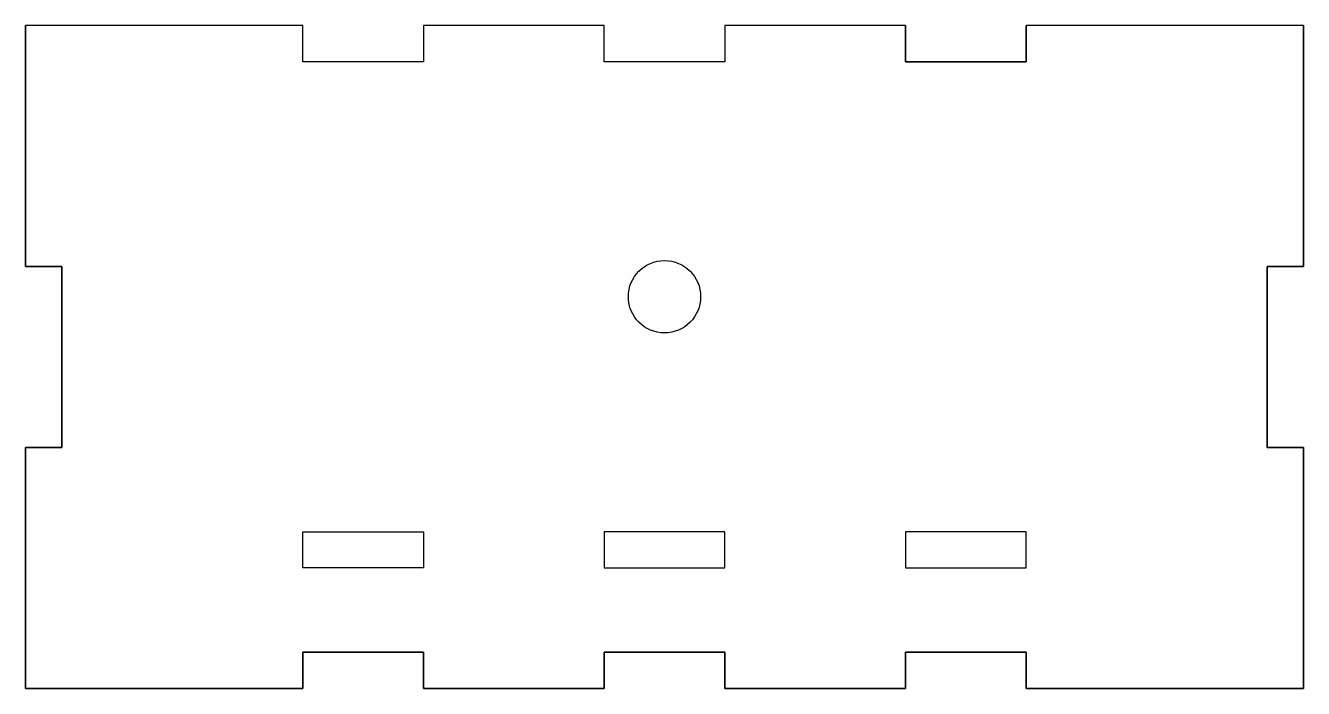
# Model space of a CAD drawing. Header units: millimetres. Extents: x -53 to 53, y -32 to 22.
import ezdxf

# ---------------------------------------------------------------- set-up
doc = ezdxf.new("R2010")
doc.units = ezdxf.units.MM

msp = doc.modelspace()

# ---------------------------------------------------------------- linework, layer by layer
for points in [[(-53, 22.5), (-53, 2.5), (-50, 2.5), (-50, -12.5), (-53, -12.5), (-53, -32.5), (-30, -32.5), (-30, -29.5), (-20, -29.5), (-20, -32.5), (-5, -32.5), (-5, -29.5), (5, -29.5), (5, -32.5), (20, -32.5), (20, -29.5), (30, -29.5), (30, -32.5), (53, -32.5), (53, -12.5), (50, -12.5), (50, 2.5), (53, 2.5), (53, 22.5), (30, 22.5), (30, 19.5), (20, 19.5), (20, 22.5), (5, 22.5), (5, 19.5), (0, 19.5), (-5, 19.5), (-5, 22.5), (-20, 22.5), (-20, 19.5), (-30, 19.5), (-30, 22.5)], [(-30, 22.5), (-53, 22.5), (-53, 2.5), (-50, 2.5), (-50, -12.5), (-53, -12.5), (-53, -32.5), (-30, -32.5), (-30, -29.5), (-20, -29.5), (-20, -32.5), (-5, -32.5), (-5, -29.5), (5, -29.5), (5, -32.5), (20, -32.5), (20, -29.5), (30, -29.5), (30, -32.5), (53, -32.5), (53, -12.5), (50, -12.5), (50, 2.5), (53, 2.5), (53, 22.5), (30, 22.5), (30, 19.5), (20, 19.5), (20, 22.5), (5, 22.5), (5, 19.5), (0, 19.5), (-5, 19.5), (-5, 22.5), (-20, 22.5), (-20, 19.5), (-30, 19.5)], [(-30, -22.5), (-30, -19.5), (-20, -19.5), (-20, -22.5)], [(0, -19.5), (-5, -19.5), (-5, -22.5), (5, -22.5), (5, -19.5)], [(30, -22.5), (30, -19.5), (20, -19.5), (20, -22.5)]]:
    msp.add_lwpolyline(points, close=True)
for points in [[(53, 22.5), (53, 2.5), (50, 2.5), (50, -12.5), (53, -12.5), (53, -32.5), (30, -32.5), (30, -29.5), (20, -29.5), (20, -32.5), (5, -32.5), (5, -29.5), (-5, -29.5), (-5, -32.5), (-20, -32.5), (-20, -29.5), (-30, -29.5), (-30, -32.5), (-53, -32.5), (-53, -12.5), (-50, -12.5), (-50, 2.5), (-53, 2.5), (-53, 22.5)], [(-20, 22.5), (-20, 19.5), (-30, 19.5), (-30, 22.5)], [(5, 22.5), (5, 19.5), (0, 19.5), (-5, 19.5), (-5, 22.5)], [(20, 22.5), (20, 19.5), (30, 19.5), (30, 22.5)]]:
    msp.add_lwpolyline(points)
msp.add_circle((0, 0), 3)

doc.saveas('drawing.dxf')
